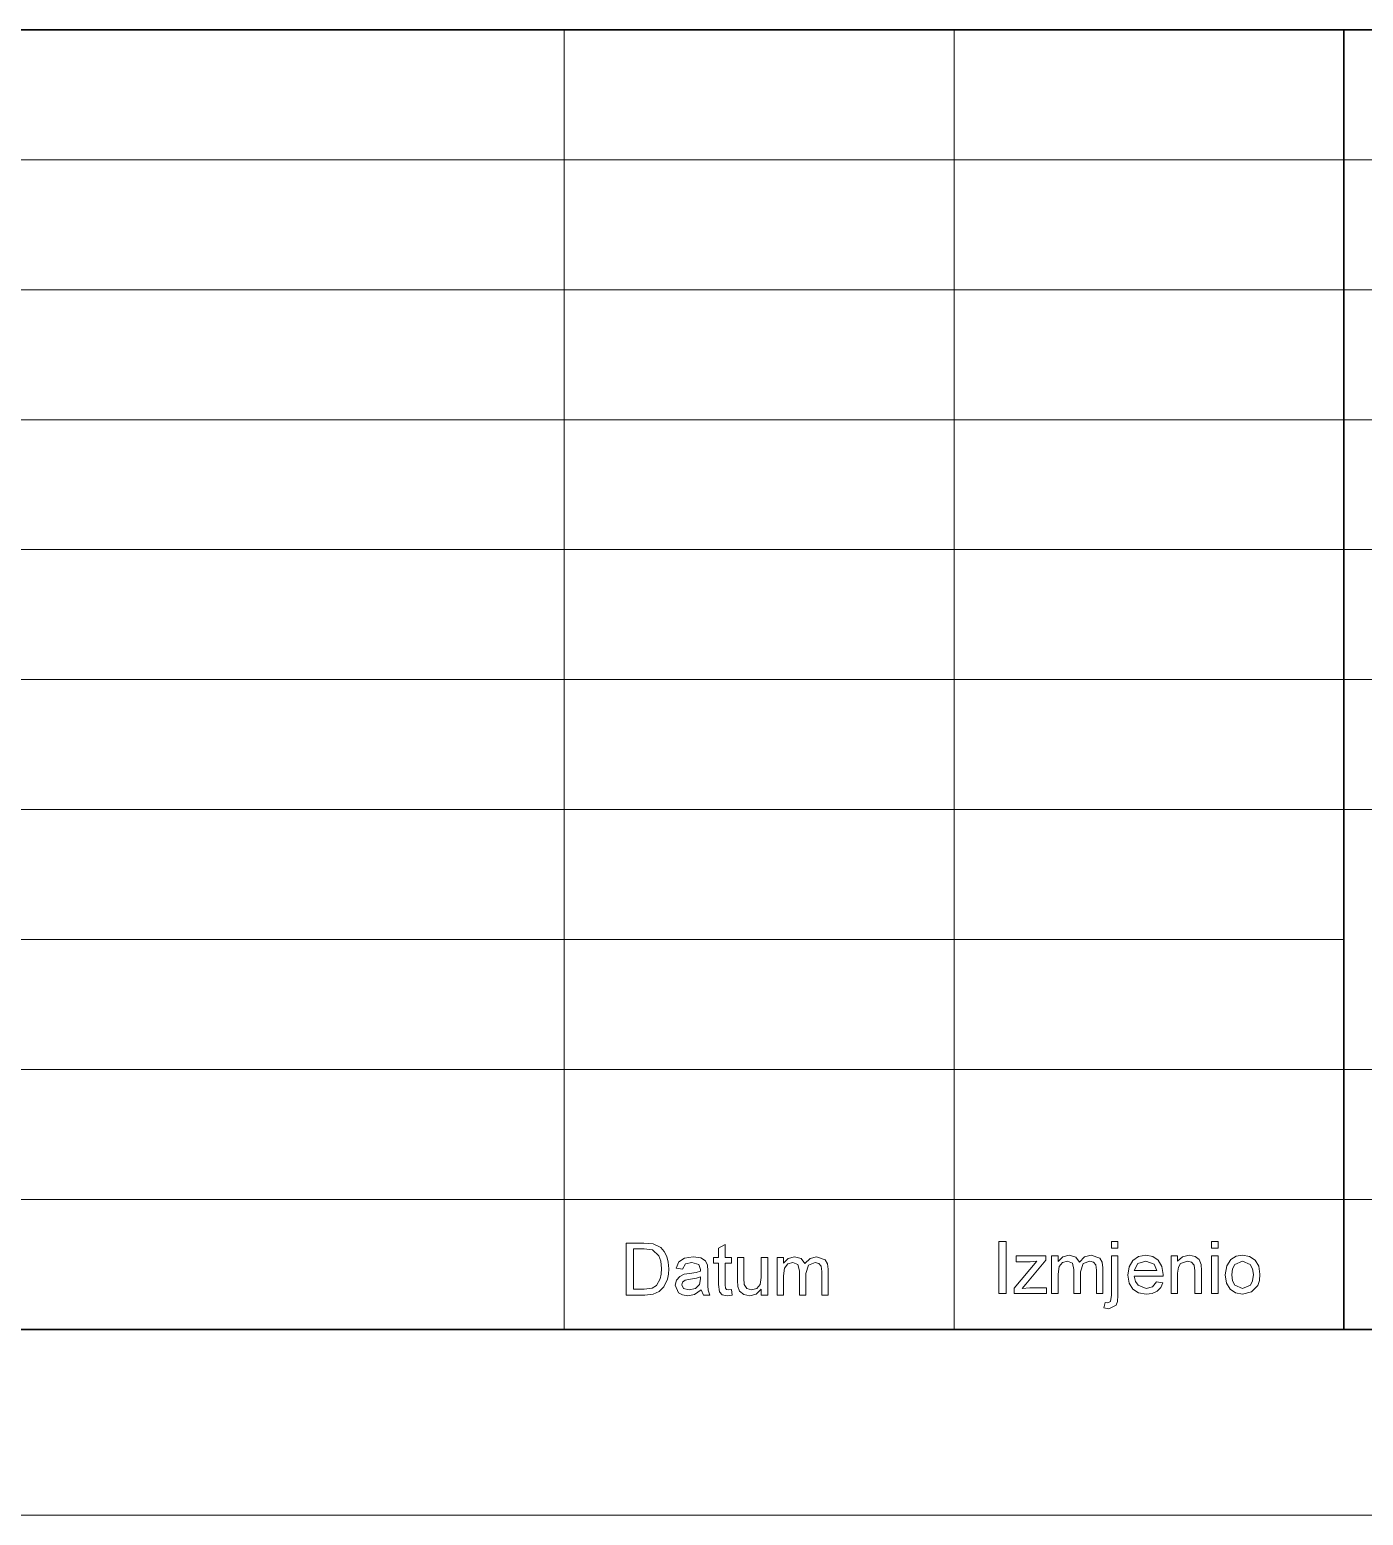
# Model space of a CAD drawing. Extents: x 0 to 297, y 0 to 530.
# Drawn here: x 188.81 to 224.73, y 0 to 40 of the extents above; entities that cross this region are included whole.
import ezdxf

# ---------------------------------------------------------------- set-up
doc = ezdxf.new("R2010")
doc.units = 0

msp = doc.modelspace()

# ---------------------------------------------------------------- linework, layer by layer
at = {"color": 7, "lineweight": 30}
for p, q in [((142.421, 40), (292, 40)), ((224.211, 40), (224.211, 5)), ((20, 5), (292, 5))]:
    msp.add_line(p, q, dxfattribs=at)
at = {"color": 7, "lineweight": 13}
for p, q in [((203.211, 40), (203.211, 5)), ((213.711, 40), (213.711, 5)), ((142.421, 36.5), (292, 36.5)), ((292, 33), (142.421, 33)), ((142.421, 29.5), (260.611, 29.5)), ((142.421, 26), (260.611, 26)), ((142.421, 22.5), (260.611, 22.5)), ((142.421, 19), (292, 19)), ((224.211, 15.5), (142.421, 15.5)), ((142.421, 12), (292, 12)), ((142.421, 8.5), (292, 8.5)), ((0, 0), (297, 0))]:
    msp.add_line(p, q, dxfattribs=at)
for points in [[(204.88, 5.931), (204.88, 7.331), (205.358, 7.331), (205.605, 7.311), (205.808, 7.211), (205.904, 7.104), (205.973, 6.971), (206.013, 6.815), (206.027, 6.638), (206.018, 6.488), (205.99, 6.356), (205.895, 6.152), (205.769, 6.025), (205.603, 5.955), (205.38, 5.931)], [(207.719, 6.077), (207.738, 5.926), (207.608, 5.911), (207.462, 5.94), (207.39, 6.017), (207.369, 6.215), (207.369, 6.786), (207.232, 6.786), (207.232, 6.942), (207.369, 6.942), (207.369, 7.192), (207.544, 7.294), (207.544, 6.942), (207.719, 6.942), (207.719, 6.786), (207.544, 6.786), (207.544, 6.205), (207.553, 6.112), (207.583, 6.079), (207.642, 6.067)], [(214.918, 5.971), (214.918, 7.371), (215.113, 7.371), (215.113, 5.971)], [(217.951, 7.196), (217.951, 7.371), (218.126, 7.371), (218.126, 7.196)], [(220.646, 7.196), (220.646, 7.371), (220.821, 7.371), (220.821, 7.196)], [(205.074, 6.086), (205.364, 6.086), (205.575, 6.113), (205.697, 6.187), (205.797, 6.367), (205.824, 6.492), (205.832, 6.641), (205.815, 6.839), (205.762, 6.985), (205.592, 7.146), (205.36, 7.175), (205.074, 7.175)], [(206.902, 6.067), (206.718, 5.946), (206.536, 5.911), (206.393, 5.932), (206.288, 5.992), (206.202, 6.199), (206.235, 6.334), (206.32, 6.432), (206.439, 6.488), (206.586, 6.514), (206.76, 6.541), (206.882, 6.572), (206.882, 6.614), (206.836, 6.752), (206.649, 6.806), (206.478, 6.767), (206.396, 6.631), (206.221, 6.65), (206.297, 6.824), (206.45, 6.926), (206.682, 6.961), (206.894, 6.931), (207.014, 6.853), (207.068, 6.735), (207.077, 6.582), (207.077, 6.364), (207.08, 6.176), (207.089, 6.066), (207.135, 5.931), (206.96, 5.931)], [(208.516, 5.931), (208.516, 6.09), (208.382, 5.956), (208.207, 5.911), (208.046, 5.946), (207.935, 6.031), (207.884, 6.158), (207.874, 6.318), (207.874, 6.942), (208.049, 6.942), (208.049, 6.388), (208.059, 6.21), (208.126, 6.105), (208.253, 6.067), (208.395, 6.106), (208.488, 6.212), (208.516, 6.407), (208.516, 6.942), (208.691, 6.942), (208.691, 5.931)], [(208.944, 5.931), (208.944, 6.942), (209.119, 6.942), (209.119, 6.79), (209.242, 6.914), (209.416, 6.961), (209.596, 6.913), (209.694, 6.778), (209.833, 6.915), (210.009, 6.961), (210.243, 6.878), (210.304, 6.773), (210.324, 6.623), (210.324, 5.931), (210.149, 5.931), (210.149, 6.56), (210.132, 6.706), (210.072, 6.778), (209.969, 6.806), (209.792, 6.736), (209.721, 6.511), (209.721, 5.931), (209.546, 5.931), (209.546, 6.58), (209.505, 6.749), (209.368, 6.806), (209.235, 6.768), (209.146, 6.658), (209.119, 6.449), (209.119, 5.931)], [(215.326, 5.971), (215.326, 6.118), (215.941, 6.846), (215.764, 6.827), (215.385, 6.827), (215.385, 6.982), (216.182, 6.982), (216.182, 6.867), (215.642, 6.227), (215.541, 6.107), (215.75, 6.127), (216.201, 6.127), (216.201, 5.971)], [(216.338, 5.971), (216.338, 6.982), (216.512, 6.982), (216.512, 6.83), (216.636, 6.955), (216.81, 7.002), (216.99, 6.953), (217.088, 6.818), (217.227, 6.956), (217.403, 7.002), (217.636, 6.919), (217.698, 6.813), (217.718, 6.663), (217.718, 5.971), (217.543, 5.971), (217.543, 6.601), (217.526, 6.747), (217.466, 6.819), (217.363, 6.846), (217.186, 6.776), (217.115, 6.552), (217.115, 5.971), (216.94, 5.971), (216.94, 6.621), (216.898, 6.79), (216.762, 6.846), (216.629, 6.809), (216.54, 6.698), (216.512, 6.49), (216.512, 5.971)], [(217.745, 5.582), (217.777, 5.732), (217.854, 5.719), (217.927, 5.753), (217.951, 5.926), (217.951, 6.982), (218.126, 6.982), (218.126, 5.918), (218.114, 5.76), (218.079, 5.658), (217.877, 5.563)], [(219.166, 6.282), (219.338, 6.263), (219.277, 6.132), (219.179, 6.033), (219.047, 5.972), (218.883, 5.952), (218.68, 5.986), (218.524, 6.088), (218.424, 6.251), (218.391, 6.468), (218.424, 6.693), (218.525, 6.862), (218.679, 6.967), (218.873, 7.002), (219.062, 6.968), (219.212, 6.866), (219.311, 6.702), (219.343, 6.483), (219.343, 6.438), (218.566, 6.438), (218.595, 6.297), (218.665, 6.193), (218.887, 6.107), (219.055, 6.149)], [(218.566, 6.594), (219.168, 6.594), (219.099, 6.76), (218.873, 6.846), (218.661, 6.777)], [(219.557, 5.971), (219.557, 6.982), (219.732, 6.982), (219.732, 6.839), (219.863, 6.961), (220.042, 7.002), (220.203, 6.969), (220.314, 6.883), (220.365, 6.757), (220.374, 6.591), (220.374, 5.971), (220.199, 5.971), (220.199, 6.579), (220.18, 6.734), (220.11, 6.816), (219.994, 6.846), (219.81, 6.778), (219.752, 6.678), (219.732, 6.517), (219.732, 5.971)], [(220.646, 5.971), (220.646, 6.982), (220.821, 6.982), (220.821, 5.971)], [(221.016, 6.477), (221.054, 6.72), (221.169, 6.89), (221.312, 6.974), (221.483, 7.002), (221.67, 6.968), (221.819, 6.866), (221.916, 6.704), (221.949, 6.491), (221.935, 6.318), (221.891, 6.186), (221.723, 6.013), (221.483, 5.952), (221.294, 5.986), (221.145, 6.087), (221.048, 6.252)], [(221.191, 6.477), (221.211, 6.315), (221.274, 6.2), (221.483, 6.107), (221.691, 6.2), (221.753, 6.317), (221.774, 6.483), (221.753, 6.64), (221.69, 6.754), (221.483, 6.846), (221.274, 6.755), (221.211, 6.639)], [(206.882, 6.417), (206.769, 6.386), (206.611, 6.36), (206.466, 6.329), (206.4, 6.28), (206.377, 6.208), (206.427, 6.107), (206.574, 6.067), (206.745, 6.108), (206.855, 6.215), (206.882, 6.363)]]:
    msp.add_lwpolyline(points, close=True, dxfattribs=at)

doc.saveas('drawing.dxf')
